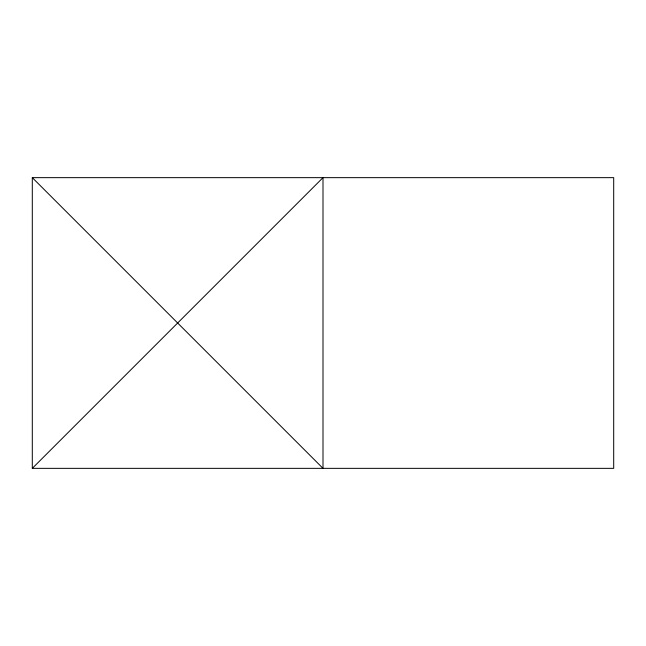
<?xml version="1.0" encoding="UTF-8"?>
<svg xmlns="http://www.w3.org/2000/svg" width="646" height="646" viewBox="0 0 646 646"><rect width="100%" height="100%" fill="white"/><g stroke="black" fill="none" stroke-linecap="round" stroke-linejoin="round"><path stroke-width="0.97" d="M32.3 468.35L323 177.65L323 468.35L32.3 177.65L32.3 468.35L613.7 468.35L613.7 177.65L32.3 177.65"/></g></svg>
